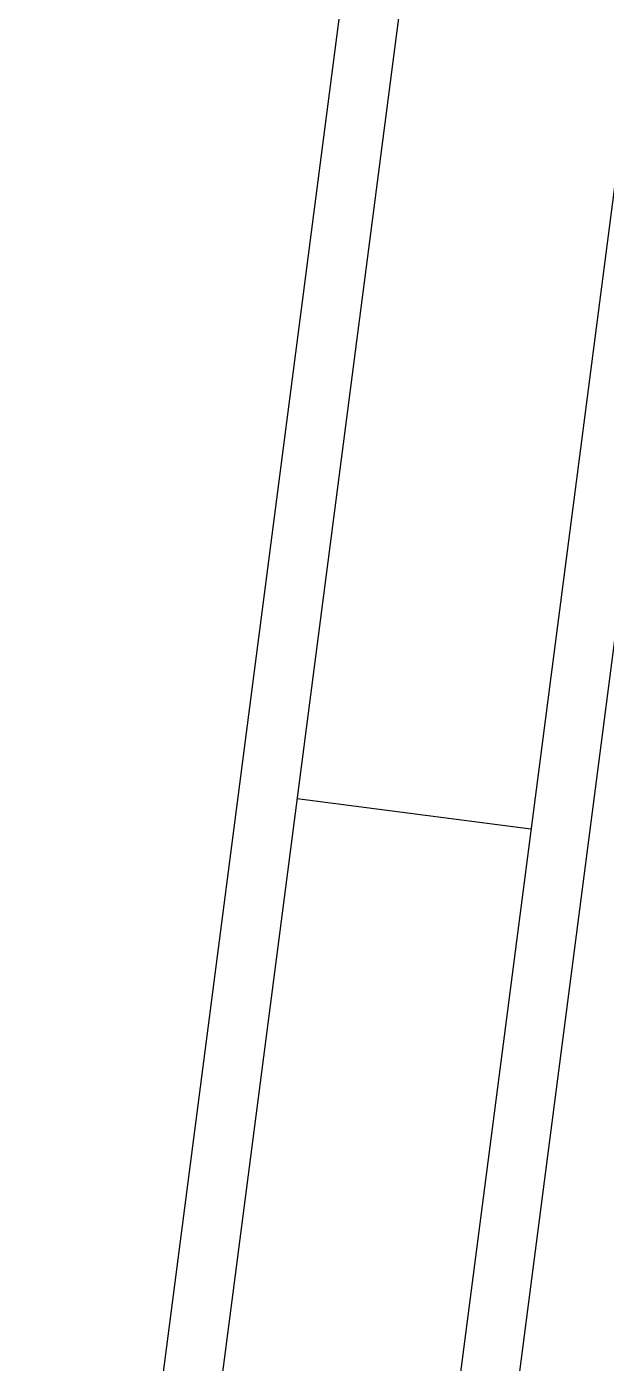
# Model space of a CAD drawing. Extents: x -15 to 8521, y -5327 to 1905.
# Drawn here: x 2557.3 to 2606.5, y 976.7 to 1090 of the extents above; entities that cross this region are included whole.
import ezdxf

# ---------------------------------------------------------------- set-up
doc = ezdxf.new("R2010")
doc.units = 0
doc.layers.add('AR-PAR-ALV', color=5, linetype='Continuous')

msp = doc.modelspace()

# ---------------------------------------------------------------- linework, layer by layer
at = {"layer": 'AR-PAR-ALV'}
for p, q in [((2663.579, 1666.581), (2567.371, 925.392)), ((2683.413, 1664.007), (2587.205, 922.818)), ((2600.077, 1021.986), (2580.243, 1024.56))]:
    msp.add_line(p, q, dxfattribs=at)
msp.add_lwpolyline([(2685.796, 1643.524, 0.0008306), (2656.045, 1647.386), (2562.529, 926.934), (2592.28, 923.073)], format="xyb", close=True, dxfattribs=at)
for radius, start in [(9215, 47.9559554), (9200, 48.049596)]:
    msp.add_arc((1510.03, -7309.6), radius, start, 90, dxfattribs=at)

doc.saveas('drawing.dxf')
